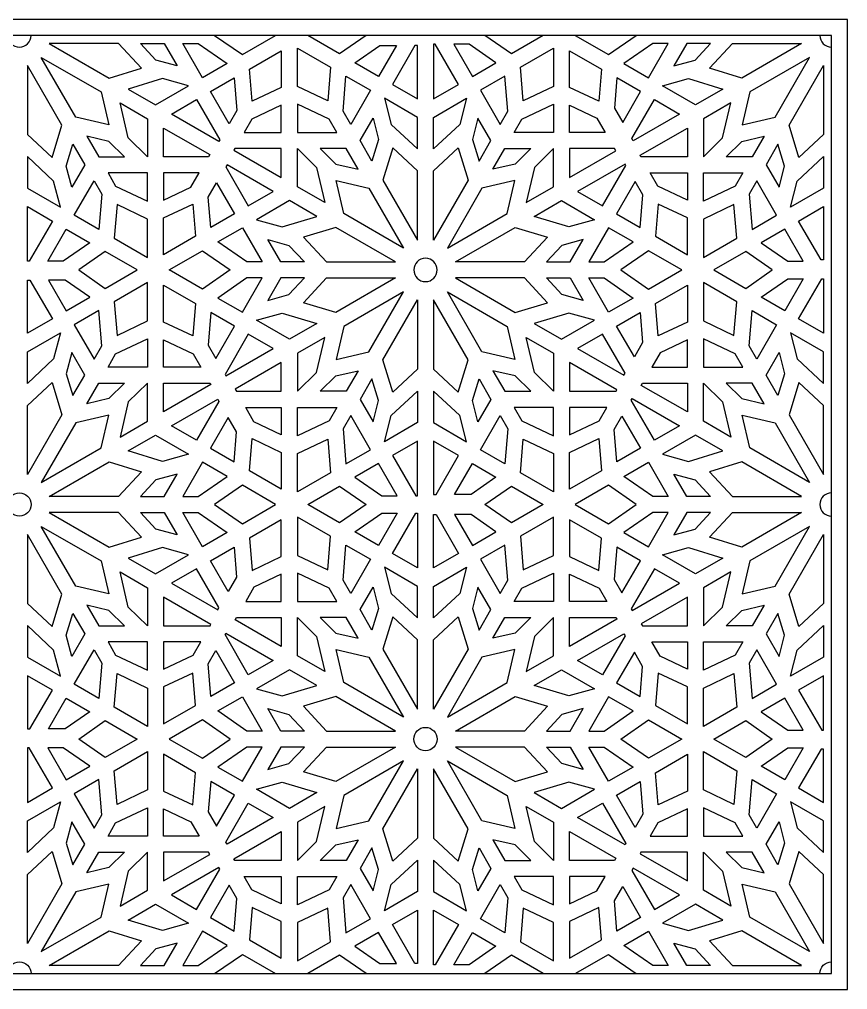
# Model space of a CAD drawing. Extents: x 862 to 3959, y 2083 to 3897.
# Drawn here: x 2410 to 3959, y 2083 to 3897 of the extents above; entities that cross this region are included whole.
import ezdxf

# ---------------------------------------------------------------- set-up
doc = ezdxf.new("R2010")
doc.units = 0
doc.layers.add('LAYER_01', color=7, linetype='CONTINUOUS')

msp = doc.modelspace()

# ---------------------------------------------------------------- linework, layer by layer
at = {"layer": 'LAYER_01'}
for points in [[(862, 2083.4), (3958.5, 2083.4), (3958.5, 3896.6), (862, 3896.6)], [(892, 2113.4), (3928.5, 2113.4), (3928.5, 3866.6), (892, 3866.6)], [(2638.6, 3805.4), (2595.4, 3851.6), (2466.2, 3851.6), (2578.1, 3787)], [(2636.5, 3851.6), (2680.9, 3851.6), (2705.1, 3809.6), (2665.5, 3820.6)], [(2715.5, 3851.6), (2744.3, 3851.6), (2798.4, 3814.1), (2752.4, 3787.6)], [(3084, 3847.7), (3115, 3847.7), (3081.7, 3790.1), (3037.6, 3815.6)], [(3154.4, 3847.7), (3149.6, 3847.7), (3107.7, 3775.1), (3154.4, 3748.2)], [(3187.7, 3850.3), (3184.4, 3850.3), (3184.4, 3748.2), (3231.1, 3775.1)], [(3257.1, 3790.1), (3301.2, 3815.6), (3251.1, 3850.3), (3222.3, 3850.3)], [(3594.5, 3851.6), (3540.4, 3814.1), (3586.3, 3787.6), (3623.3, 3851.6)], [(3702.3, 3851.6), (3657.9, 3851.6), (3633.7, 3809.6), (3673.3, 3820.6)], [(3700.2, 3805.4), (3743.4, 3851.6), (3872.5, 3851.6), (3760.7, 3787)], [(2899.9, 3838), (2899.9, 3769.3), (2845.3, 3743.5), (2840.3, 3803.7)], [(2986.9, 3744.4), (2929.9, 3771.4), (2929.9, 3843.1), (2992, 3807.3)], [(3408.9, 3843.1), (3408.9, 3771.4), (3351.9, 3744.4), (3346.8, 3807.3)], [(3493.5, 3743.5), (3438.9, 3769.3), (3438.9, 3838), (3498.5, 3803.7)], [(2471.4, 3638.2), (2489.8, 3698.8), (2425.3, 3810.6), (2425.3, 3681.5)], [(2577.4, 3699.4), (2515.8, 3713.8), (2451.2, 3825.6), (2563.1, 3761)], [(3761.4, 3699.4), (3823, 3713.8), (3887.5, 3825.6), (3775.7, 3761)], [(3867.3, 3638.2), (3849, 3698.8), (3913.5, 3810.6), (3913.5, 3681.5)], [(3015.4, 3725), (3020.8, 3790.7), (3066.7, 3764.1), (3029.8, 3700.1)], [(3309, 3700.1), (3323.4, 3725), (3318, 3790.7), (3272.1, 3764.1)], [(2726.5, 3772.6), (2678, 3786), (2613.7, 3766.5), (2664.8, 3736.9)], [(2767.4, 3761.6), (2811.6, 3787.1), (2816.6, 3726.3), (2802.2, 3701.4)], [(3522.6, 3730.8), (3538.1, 3704), (3571.3, 3761.6), (3527.2, 3787.1)], [(3612.3, 3772.6), (3660.8, 3786), (3725.1, 3766.5), (3674, 3736.9)], [(2649.8, 3639.7), (2613.9, 3675), (2598.7, 3740.5), (2649.8, 3711)], [(2784.9, 3671.4), (2783.2, 3668.6), (2694.8, 3719.6), (2741.5, 3746.6)], [(2899.9, 3685.1), (2899.9, 3736.1), (2844.8, 3710), (2830.4, 3685.1)], [(3003.8, 3685.1), (2989.4, 3710), (2929.9, 3738.2), (2929.9, 3685.1)], [(3092.7, 3749.1), (3105.3, 3700.4), (3154.4, 3654.5), (3154.4, 3713.5)], [(3246.1, 3749.1), (3233.5, 3700.4), (3184.4, 3654.5), (3184.4, 3713.5)], [(3349.4, 3710), (3408.9, 3738.2), (3408.9, 3685.1), (3335, 3685.1)], [(3490, 3711.9), (3505.5, 3685.1), (3438.9, 3685.1), (3438.9, 3736.1)], [(3557.8, 3669.8), (3555.4, 3674), (3597.3, 3746.6), (3644, 3719.6)], [(3689, 3639.7), (3724.9, 3675), (3740.1, 3740.5), (3689, 3711)], [(3069.3, 3631.7), (3047.1, 3670.1), (3071.3, 3712.1), (3081.6, 3672.3)], [(3269.5, 3631.7), (3291.7, 3670.1), (3267.5, 3712.1), (3257.2, 3672.3)], [(2766, 3643.9), (2763.6, 3639.7), (2679.8, 3639.7), (2679.8, 3693.6)], [(3572.2, 3639.7), (3570.6, 3642.6), (3659, 3693.6), (3659, 3639.7)], [(2510.4, 3663.2), (2532.6, 3624.7), (2508.3, 3582.8), (2498, 3622.6)], [(2536.4, 3678.2), (2558.5, 3639.7), (2607, 3639.7), (2577.7, 3668.6)], [(3802.4, 3678.2), (3780.2, 3639.7), (3731.8, 3639.7), (3761.1, 3668.6)], [(3828.4, 3663.2), (3806.2, 3624.7), (3830.4, 3582.8), (3840.7, 3622.6)], [(2813.1, 3655.1), (2811.4, 3652.3), (2899.9, 3601.2), (2899.9, 3655.1)], [(2929.9, 3655.1), (2965.8, 3619.9), (2981, 3554.4), (2929.9, 3583.9)], [(3043.3, 3616.7), (3021.1, 3655.1), (2972.7, 3655.1), (3002, 3626.3)], [(3108.2, 3656.6), (3089.8, 3596.1), (3154.4, 3484.3), (3154.4, 3613.4)], [(3230.6, 3656.6), (3249, 3596.1), (3184.4, 3484.3), (3184.4, 3613.4)], [(3295.5, 3616.7), (3317.7, 3655.1), (3366.1, 3655.1), (3336.8, 3626.3)], [(3408.9, 3655.1), (3373, 3619.9), (3357.8, 3554.4), (3408.9, 3583.9)], [(3525.2, 3651), (3522.8, 3655.1), (3438.9, 3655.1), (3438.9, 3601.2)], [(2487, 3545.7), (2474.3, 3594.4), (2425.3, 3640.4), (2425.3, 3581.3)], [(3544, 3623.5), (3542.4, 3626.3), (3453.9, 3575.2), (3500.6, 3548.3)], [(3851.8, 3545.7), (3864.4, 3594.4), (3913.5, 3640.4), (3913.5, 3581.3)], [(2590.2, 3584.8), (2649.8, 3556.7), (2649.8, 3609.7), (2575.9, 3609.7)], [(2730.8, 3582.9), (2746.3, 3609.7), (2679.8, 3609.7), (2679.8, 3558.8)], [(2798.6, 3625), (2796.3, 3620.9), (2838.2, 3548.3), (2884.9, 3575.2)], [(3659, 3609.7), (3659, 3558.8), (3603.9, 3584.8), (3589.5, 3609.7)], [(3762.9, 3609.7), (3748.5, 3584.8), (3689, 3556.7), (3689, 3609.7)], [(2549.9, 3594.7), (2564.3, 3569.8), (2558.9, 3504.2), (2512.9, 3530.7)], [(2763.4, 3564.1), (2778.9, 3590.9), (2812.2, 3533.3), (2768.1, 3507.8)], [(3002.2, 3595.4), (3063.8, 3581.1), (3128.4, 3469.3), (3016.6, 3533.8)], [(3336.6, 3595.4), (3274.9, 3581.1), (3210.4, 3469.3), (3322.2, 3533.8)], [(3526.6, 3533.3), (3570.7, 3507.8), (3575.7, 3568.6), (3561.3, 3593.5)], [(3774.5, 3569.8), (3779.9, 3504.2), (3825.9, 3530.7), (3788.9, 3594.7)], [(2853.2, 3522.3), (2901.7, 3508.9), (2966, 3528.4), (2914.9, 3557.9)], [(3485.6, 3522.3), (3437.1, 3508.9), (3372.8, 3528.4), (3423.9, 3557.9)], [(2428.5, 3444.6), (2425.3, 3444.6), (2425.3, 3546.7), (2472, 3519.7)], [(2649.8, 3451.7), (2649.8, 3523.5), (2592.8, 3550.4), (2587.6, 3487.6)], [(2734.4, 3551.4), (2739.3, 3491.2), (2679.8, 3456.8), (2679.8, 3525.6)], [(3604.4, 3551.4), (3599.5, 3491.2), (3659, 3456.8), (3659, 3525.6)], [(3746, 3550.4), (3689, 3523.5), (3689, 3451.7), (3751.2, 3487.6)], [(3913.5, 3447.1), (3908.8, 3447.1), (3866.8, 3519.7), (3913.5, 3546.7)], [(2497.9, 3504.7), (2542.1, 3479.3), (2491.9, 3444.6), (2463.2, 3444.6)], [(2835.4, 3443.3), (2781.3, 3480.8), (2827.2, 3507.3), (2864.2, 3443.3)], [(2941.1, 3489.5), (2984.3, 3443.3), (3113.4, 3443.3), (3001.6, 3507.9)], [(3397.7, 3489.5), (3354.5, 3443.3), (3225.4, 3443.3), (3337.2, 3507.9)], [(3474.6, 3443.3), (3503.4, 3443.3), (3557.5, 3480.8), (3511.6, 3507.3)], [(3840.9, 3504.7), (3796.7, 3479.3), (3846.8, 3444.6), (3875.6, 3444.6)], [(2943.2, 3443.3), (2898.8, 3443.3), (2874.6, 3485.2), (2914.2, 3474.3)], [(3395.6, 3443.3), (3440, 3443.3), (3464.2, 3485.2), (3424.6, 3474.3)], [(2804.4, 3428.3), (2752.5, 3392.4), (2690.4, 3428.3), (2752.5, 3464.2)], [(3534.4, 3428.3), (3586.3, 3392.4), (3648.4, 3428.3), (3586.3, 3464.2)], [(2630.4, 3428.3), (2570.8, 3462.7), (2521.1, 3428.3), (2570.8, 3393.9)], [(3708.4, 3428.3), (3768, 3393.9), (3817.6, 3428.3), (3768, 3462.7)], [(2425.3, 3409.5), (2430, 3409.5), (2472, 3336.8), (2425.3, 3309.9)], [(2495.6, 3409.5), (2464.7, 3409.5), (2497.9, 3351.8), (2542.1, 3377.3)], [(2864.2, 3413.3), (2835.4, 3413.3), (2781.3, 3375.8), (2827.2, 3349.3)], [(2943.2, 3413.3), (2898.8, 3413.3), (2874.6, 3371.3), (2914.2, 3382.3)], [(2941.1, 3367.1), (2984.3, 3413.3), (3113.4, 3413.3), (3001.6, 3348.7)], [(3397.7, 3367.1), (3354.5, 3413.3), (3225.4, 3413.3), (3337.2, 3348.7)], [(3395.6, 3413.3), (3440, 3413.3), (3464.2, 3371.3), (3424.6, 3382.3)], [(3503.4, 3413.3), (3557.5, 3375.8), (3511.6, 3349.3), (3474.6, 3413.3)], [(3840.9, 3351.8), (3796.7, 3377.3), (3846.8, 3412), (3875.6, 3412)], [(3910.2, 3412), (3913.5, 3412), (3913.5, 3309.9), (3866.8, 3336.8)], [(2592.8, 3306.1), (2649.8, 3333.1), (2649.8, 3404.9), (2587.6, 3369)], [(2679.8, 3399.8), (2739.3, 3365.4), (2734.4, 3305.2), (2679.8, 3331)], [(3604.4, 3305.2), (3599.5, 3365.4), (3659, 3399.8), (3659, 3331)], [(3689, 3404.9), (3689, 3333.1), (3746, 3306.1), (3751.2, 3369)], [(3002.2, 3261.1), (3063.8, 3275.5), (3128.4, 3387.3), (3016.6, 3322.7)], [(3336.6, 3261.1), (3274.9, 3275.5), (3210.4, 3387.3), (3322.2, 3322.7)], [(3108.2, 3199.9), (3089.8, 3260.5), (3154.4, 3372.3), (3154.4, 3243.2)], [(3230.6, 3199.9), (3249, 3260.5), (3184.4, 3372.3), (3184.4, 3243.2)], [(2564.3, 3286.7), (2558.9, 3352.4), (2512.9, 3325.8), (2549.9, 3261.8)], [(2812.2, 3323.3), (2768.1, 3348.8), (2763.1, 3288), (2777.5, 3263.1)], [(2853.2, 3334.3), (2901.7, 3347.7), (2966, 3328.2), (2914.9, 3298.7)], [(3485.6, 3334.3), (3437.1, 3347.7), (3372.8, 3328.2), (3423.9, 3298.7)], [(3575.3, 3292.5), (3559.9, 3265.7), (3526.6, 3323.3), (3570.7, 3348.8)], [(3788.9, 3261.8), (3774.5, 3286.7), (3779.9, 3352.4), (3825.9, 3325.8)], [(2487, 3310.8), (2474.3, 3262.1), (2425.3, 3216.2), (2425.3, 3275.2)], [(2794.8, 3233.1), (2796.4, 3230.3), (2884.9, 3281.3), (2838.2, 3308.3)], [(2929.9, 3201.5), (2965.8, 3236.7), (2981, 3302.2), (2929.9, 3272.7)], [(3408.9, 3201.5), (3373, 3236.7), (3357.8, 3302.2), (3408.9, 3272.7)], [(3540.2, 3231.5), (3542.5, 3235.7), (3500.6, 3308.3), (3453.9, 3281.3)], [(3851.8, 3310.8), (3864.4, 3262.1), (3913.5, 3216.2), (3913.5, 3275.2)], [(2575.9, 3246.8), (2590.2, 3271.7), (2649.8, 3299.9), (2649.8, 3246.8)], [(2679.8, 3246.8), (2679.8, 3297.8), (2734.9, 3271.7), (2749.3, 3246.8)], [(3607.9, 3273.7), (3592.5, 3246.8), (3659, 3246.8), (3659, 3297.8)], [(3748.5, 3271.7), (3689, 3299.9), (3689, 3246.8), (3762.9, 3246.8)], [(2510.4, 3193.4), (2532.6, 3231.8), (2508.3, 3273.8), (2498, 3234)], [(3828.4, 3193.4), (3806.2, 3231.8), (3830.4, 3273.8), (3840.7, 3234)], [(2813.6, 3205.6), (2816, 3201.5), (2899.9, 3201.5), (2899.9, 3255.4)], [(3525.7, 3201.5), (3527.4, 3204.3), (3438.9, 3255.4), (3438.9, 3201.5)], [(3043.3, 3239.9), (3021.1, 3201.5), (2972.7, 3201.5), (3002, 3230.3)], [(3295.5, 3239.9), (3317.7, 3201.5), (3366.1, 3201.5), (3336.8, 3230.3)], [(2471.4, 3218.3), (2489.8, 3157.8), (2425.3, 3046), (2425.3, 3175.1)], [(2536.4, 3178.4), (2558.5, 3216.8), (2607, 3216.8), (2577.7, 3188)], [(2649.8, 3216.8), (2613.9, 3181.6), (2598.7, 3116.1), (2649.8, 3145.6)], [(2766.6, 3216.8), (2768.2, 3214), (2679.8, 3162.9), (2679.8, 3216.8)], [(3069.3, 3224.9), (3047.1, 3186.5), (3071.3, 3144.5), (3081.6, 3184.3)], [(3269.5, 3224.9), (3291.7, 3186.5), (3267.5, 3144.5), (3257.2, 3184.3)], [(3572.8, 3212.7), (3575.1, 3216.8), (3659, 3216.8), (3659, 3162.9)], [(3689, 3216.8), (3724.9, 3181.6), (3740.1, 3116.1), (3689, 3145.6)], [(3802.4, 3178.4), (3780.2, 3216.8), (3731.8, 3216.8), (3761.1, 3188)], [(3867.3, 3218.3), (3849, 3157.8), (3913.5, 3046), (3913.5, 3175.1)], [(3092.7, 3107.4), (3105.3, 3156.1), (3154.4, 3202.1), (3154.4, 3143.1)], [(3246.1, 3107.4), (3233.5, 3156.1), (3184.4, 3202.1), (3184.4, 3143.1)], [(2781, 3186.7), (2783.4, 3182.6), (2741.5, 3110), (2694.8, 3136.9)], [(3553.9, 3185.2), (3555.6, 3188), (3644, 3136.9), (3597.3, 3110)], [(2577.4, 3157.2), (2515.8, 3142.8), (2451.2, 3031), (2563.1, 3095.6)], [(2848.8, 3144.6), (2833.3, 3171.5), (2899.9, 3171.5), (2899.9, 3120.5)], [(2989.4, 3146.5), (2929.9, 3118.4), (2929.9, 3171.5), (3003.8, 3171.5)], [(3029.8, 3156.5), (3015.4, 3131.5), (3020.8, 3065.9), (3066.7, 3092.4)], [(3323.4, 3131.5), (3318, 3065.9), (3272.1, 3092.4), (3309, 3156.5)], [(3335, 3171.5), (3349.4, 3146.5), (3408.9, 3118.4), (3408.9, 3171.5)], [(3438.9, 3171.5), (3438.9, 3120.5), (3494, 3146.5), (3508.4, 3171.5)], [(3571.3, 3095), (3527.2, 3069.5), (3522.2, 3130.3), (3536.6, 3155.2)], [(3761.4, 3157.2), (3823, 3142.8), (3887.5, 3031), (3775.7, 3095.6)], [(2816.2, 3125.8), (2800.7, 3152.6), (2767.4, 3095), (2811.6, 3069.5)], [(2726.5, 3084), (2678, 3070.6), (2613.7, 3090.1), (2664.8, 3119.6)], [(3612.3, 3084), (3660.8, 3070.6), (3725.1, 3090.1), (3674, 3119.6)], [(2845.3, 3113.1), (2899.9, 3087.3), (2899.9, 3018.5), (2840.3, 3052.9)], [(2986.9, 3112.2), (2992, 3049.3), (2929.9, 3013.4), (2929.9, 3085.2)], [(3151.1, 3006.3), (3154.4, 3006.3), (3154.4, 3108.4), (3107.7, 3081.5)], [(3184.4, 3008.8), (3189.1, 3008.8), (3231.1, 3081.5), (3184.4, 3108.4)], [(3408.9, 3013.4), (3346.8, 3049.3), (3351.9, 3112.2), (3408.9, 3085.2)], [(3438.9, 3018.5), (3438.9, 3087.3), (3493.5, 3113.1), (3498.5, 3052.9)], [(2638.6, 3051.2), (2595.4, 3005), (2466.2, 3005), (2578.1, 3069.6)], [(2744.3, 3005), (2798.4, 3042.5), (2752.4, 3069), (2715.5, 3005)], [(3081.7, 3066.5), (3037.6, 3041), (3087.7, 3006.3), (3116.5, 3006.3)], [(3254.8, 3008.8), (3223.8, 3008.8), (3257.1, 3066.5), (3301.2, 3041)], [(3623.3, 3005), (3594.5, 3005), (3540.4, 3042.5), (3586.3, 3069)], [(3700.2, 3051.2), (3743.4, 3005), (3872.5, 3005), (3760.7, 3069.6)], [(2636.5, 3005), (2680.9, 3005), (2705.1, 3047), (2665.5, 3036)], [(3702.3, 3005), (3657.9, 3005), (3633.7, 3047), (3673.3, 3036)], [(2889.3, 2990), (2827.1, 3025.9), (2775.3, 2990), (2827.1, 2954.1)], [(2949.3, 2990), (3008.8, 3024.4), (3058.5, 2990), (3008.8, 2955.6)], [(3280.3, 2990), (3329.9, 3024.4), (3389.5, 2990), (3329.9, 2955.6)], [(3563.5, 2990), (3511.6, 3025.9), (3449.5, 2990), (3511.6, 2954.1)], [(2638.6, 2928.8), (2595.4, 2975), (2466.2, 2975), (2578.1, 2910.4)], [(2636.5, 2975), (2680.9, 2975), (2705.1, 2933.1), (2665.5, 2944)], [(2744.3, 2975), (2798.4, 2937.5), (2752.4, 2911), (2715.5, 2975)], [(3081.7, 2913.5), (3037.6, 2939), (3087.7, 2973.7), (3116.5, 2973.7)], [(3151.1, 2973.7), (3154.4, 2973.7), (3154.4, 2871.6), (3107.7, 2898.5)], [(3623.3, 2975), (3594.5, 2975), (3540.4, 2937.5), (3586.3, 2911)], [(3702.3, 2975), (3657.9, 2975), (3633.7, 2933.1), (3673.3, 2944)], [(3700.2, 2928.8), (3743.4, 2975), (3872.5, 2975), (3760.7, 2910.4)], [(2845.3, 2866.9), (2899.9, 2892.7), (2899.9, 2961.5), (2840.3, 2927.1)], [(2986.9, 2867.8), (2992, 2930.7), (2929.9, 2966.6), (2929.9, 2894.8)], [(3184.4, 2971.2), (3189.1, 2971.2), (3231.1, 2898.5), (3184.4, 2871.6)], [(3254.8, 2971.2), (3223.8, 2971.2), (3257.1, 2913.5), (3301.2, 2939)], [(3408.9, 2966.6), (3346.8, 2930.7), (3351.9, 2867.8), (3408.9, 2894.8)], [(3438.9, 2961.5), (3438.9, 2892.7), (3493.5, 2866.9), (3498.5, 2927.1)], [(2577.4, 2822.8), (2515.8, 2837.2), (2451.2, 2949), (2563.1, 2884.5)], [(3761.4, 2822.8), (3823, 2837.2), (3887.5, 2949), (3775.7, 2884.5)], [(2471.4, 2761.7), (2489.8, 2822.2), (2425.3, 2934), (2425.3, 2804.9)], [(3867.3, 2761.7), (3849, 2822.2), (3913.5, 2934), (3913.5, 2804.9)], [(2726.5, 2896), (2678, 2909.4), (2613.7, 2889.9), (2664.8, 2860.4)], [(2816.2, 2854.2), (2800.7, 2827.4), (2767.4, 2885), (2811.6, 2910.5)], [(3029.8, 2823.6), (3015.4, 2848.5), (3020.8, 2914.1), (3066.7, 2887.6)], [(3323.4, 2848.5), (3318, 2914.1), (3272.1, 2887.6), (3309, 2823.6)], [(3571.3, 2885), (3527.2, 2910.5), (3522.2, 2849.7), (3536.6, 2824.8)], [(3612.3, 2896), (3660.8, 2909.4), (3725.1, 2889.9), (3674, 2860.4)], [(2781, 2793.3), (2783.4, 2797.4), (2741.5, 2870), (2694.8, 2843.1)], [(3092.7, 2872.6), (3105.3, 2823.9), (3154.4, 2777.9), (3154.4, 2836.9)], [(3246.1, 2872.6), (3233.5, 2823.9), (3184.4, 2777.9), (3184.4, 2836.9)], [(3553.9, 2794.8), (3555.6, 2792), (3644, 2843.1), (3597.3, 2870)], [(2649.8, 2763.2), (2613.9, 2798.4), (2598.7, 2863.9), (2649.8, 2834.4)], [(2848.8, 2835.4), (2833.3, 2808.6), (2899.9, 2808.6), (2899.9, 2859.5)], [(2989.4, 2833.5), (2929.9, 2861.6), (2929.9, 2808.6), (3003.8, 2808.6)], [(3335, 2808.6), (3349.4, 2833.5), (3408.9, 2861.6), (3408.9, 2808.6)], [(3438.9, 2808.6), (3438.9, 2859.5), (3494, 2833.5), (3508.4, 2808.6)], [(3689, 2763.2), (3724.9, 2798.4), (3740.1, 2863.9), (3689, 2834.4)], [(3069.3, 2755.1), (3047.1, 2793.6), (3071.3, 2835.5), (3081.6, 2795.7)], [(3269.5, 2755.1), (3291.7, 2793.6), (3267.5, 2835.5), (3257.2, 2795.7)], [(2766.6, 2763.2), (2768.2, 2766), (2679.8, 2817.1), (2679.8, 2763.2)], [(3572.8, 2767.3), (3575.1, 2763.2), (3659, 2763.2), (3659, 2817.1)], [(2536.4, 2801.6), (2558.5, 2763.2), (2607, 2763.2), (2577.7, 2792)], [(3802.4, 2801.6), (3780.2, 2763.2), (3731.8, 2763.2), (3761.1, 2792)], [(2510.4, 2786.6), (2532.6, 2748.2), (2508.3, 2706.2), (2498, 2746)], [(2813.6, 2774.4), (2816, 2778.6), (2899.9, 2778.6), (2899.9, 2724.6)], [(2929.9, 2778.6), (2965.8, 2743.3), (2981, 2677.8), (2929.9, 2707.3)], [(3043.3, 2740.1), (3021.1, 2778.6), (2972.7, 2778.6), (3002, 2749.7)], [(3108.2, 2780.1), (3089.8, 2719.5), (3154.4, 2607.7), (3154.4, 2736.8)], [(3230.6, 2780.1), (3249, 2719.5), (3184.4, 2607.7), (3184.4, 2736.8)], [(3295.5, 2740.1), (3317.7, 2778.6), (3366.1, 2778.6), (3336.8, 2749.7)], [(3408.9, 2778.6), (3373, 2743.3), (3357.8, 2677.8), (3408.9, 2707.3)], [(3525.7, 2778.6), (3527.4, 2775.7), (3438.9, 2724.6), (3438.9, 2778.6)], [(3828.4, 2786.6), (3806.2, 2748.2), (3830.4, 2706.2), (3840.7, 2746)], [(2487, 2669.2), (2474.3, 2717.9), (2425.3, 2763.8), (2425.3, 2704.8)], [(3851.8, 2669.2), (3864.4, 2717.9), (3913.5, 2763.8), (3913.5, 2704.8)], [(2794.8, 2746.9), (2796.4, 2749.7), (2884.9, 2698.7), (2838.2, 2671.7)], [(3540.2, 2748.5), (3542.5, 2744.3), (3500.6, 2671.7), (3453.9, 2698.7)], [(2575.9, 2733.2), (2590.2, 2708.3), (2649.8, 2680.1), (2649.8, 2733.2)], [(2679.8, 2733.2), (2679.8, 2682.2), (2734.9, 2708.3), (2749.3, 2733.2)], [(3607.9, 2706.3), (3592.5, 2733.2), (3659, 2733.2), (3659, 2682.2)], [(3748.5, 2708.3), (3689, 2680.1), (3689, 2733.2), (3762.9, 2733.2)], [(2564.3, 2693.3), (2558.9, 2627.6), (2512.9, 2654.2), (2549.9, 2718.2)], [(2812.2, 2656.7), (2768.1, 2631.2), (2763.1, 2692), (2777.5, 2716.9)], [(3002.2, 2718.9), (3063.8, 2704.5), (3128.4, 2592.7), (3016.6, 2657.3)], [(3336.6, 2718.9), (3274.9, 2704.5), (3210.4, 2592.7), (3322.2, 2657.3)], [(3575.3, 2687.5), (3559.9, 2714.3), (3526.6, 2656.7), (3570.7, 2631.2)], [(3788.9, 2718.2), (3774.5, 2693.3), (3779.9, 2627.6), (3825.9, 2654.2)], [(2425.3, 2570.5), (2430, 2570.5), (2472, 2643.2), (2425.3, 2670.1)], [(2592.8, 2673.9), (2649.8, 2646.9), (2649.8, 2575.2), (2587.6, 2611)], [(2679.8, 2580.3), (2739.3, 2614.6), (2734.4, 2674.8), (2679.8, 2649)], [(2853.2, 2645.7), (2901.7, 2632.3), (2966, 2651.8), (2914.9, 2681.3)], [(3485.6, 2645.7), (3437.1, 2632.3), (3372.8, 2651.8), (3423.9, 2681.3)], [(3604.4, 2674.8), (3599.5, 2614.6), (3659, 2580.3), (3659, 2649)], [(3689, 2575.2), (3689, 2646.9), (3746, 2673.9), (3751.2, 2611)], [(3910.2, 2568), (3913.5, 2568), (3913.5, 2670.1), (3866.8, 2643.2)], [(2864.2, 2566.7), (2835.4, 2566.7), (2781.3, 2604.2), (2827.2, 2630.7)], [(2941.1, 2612.9), (2984.3, 2566.7), (3113.4, 2566.7), (3001.6, 2631.3)], [(3397.7, 2612.9), (3354.5, 2566.7), (3225.4, 2566.7), (3337.2, 2631.3)], [(3503.4, 2566.7), (3557.5, 2604.2), (3511.6, 2630.7), (3474.6, 2566.7)], [(2495.6, 2570.5), (2464.7, 2570.5), (2497.9, 2628.2), (2542.1, 2602.7)], [(3840.9, 2628.2), (3796.7, 2602.7), (3846.8, 2568), (3875.6, 2568)], [(2943.2, 2566.7), (2898.8, 2566.7), (2874.6, 2608.7), (2914.2, 2597.7)], [(3395.6, 2566.7), (3440, 2566.7), (3464.2, 2608.7), (3424.6, 2597.7)], [(2630.4, 2551.7), (2570.8, 2517.3), (2521.1, 2551.7), (2570.8, 2586.1)], [(2804.4, 2551.7), (2752.5, 2587.6), (2690.4, 2551.7), (2752.5, 2515.8)], [(3534.4, 2551.7), (3586.3, 2587.6), (3648.4, 2551.7), (3586.3, 2515.8)], [(3708.4, 2551.7), (3768, 2586.1), (3817.6, 2551.7), (3768, 2517.3)], [(2428.5, 2535.4), (2425.3, 2535.4), (2425.3, 2433.3), (2472, 2460.3)], [(2497.9, 2475.3), (2542.1, 2500.7), (2491.9, 2535.4), (2463.2, 2535.4)], [(2649.8, 2528.3), (2649.8, 2456.5), (2592.8, 2429.6), (2587.6, 2492.4)], [(2734.4, 2428.6), (2739.3, 2488.8), (2679.8, 2523.2), (2679.8, 2454.4)], [(2835.4, 2536.7), (2781.3, 2499.2), (2827.2, 2472.7), (2864.2, 2536.7)], [(2943.2, 2536.7), (2898.8, 2536.7), (2874.6, 2494.8), (2914.2, 2505.7)], [(2941.1, 2490.5), (2984.3, 2536.7), (3113.4, 2536.7), (3001.6, 2472.2)], [(3397.7, 2490.5), (3354.5, 2536.7), (3225.4, 2536.7), (3337.2, 2472.2)], [(3395.6, 2536.7), (3440, 2536.7), (3464.2, 2494.8), (3424.6, 2505.7)], [(3474.6, 2536.7), (3503.4, 2536.7), (3557.5, 2499.2), (3511.6, 2472.7)], [(3604.4, 2428.6), (3599.5, 2488.8), (3659, 2523.2), (3659, 2454.4)], [(3746, 2429.6), (3689, 2456.5), (3689, 2528.3), (3751.2, 2492.4)], [(3840.9, 2475.3), (3796.7, 2500.7), (3846.8, 2535.4), (3875.6, 2535.4)], [(3913.5, 2532.9), (3908.8, 2532.9), (3866.8, 2460.3), (3913.5, 2433.3)], [(3002.2, 2384.6), (3063.8, 2398.9), (3128.4, 2510.7), (3016.6, 2446.2)], [(3336.6, 2384.6), (3274.9, 2398.9), (3210.4, 2510.7), (3322.2, 2446.2)], [(3108.2, 2323.4), (3089.8, 2383.9), (3154.4, 2495.7), (3154.4, 2366.6)], [(3230.6, 2323.4), (3249, 2383.9), (3184.4, 2495.7), (3184.4, 2366.6)], [(2549.9, 2385.3), (2564.3, 2410.2), (2558.9, 2475.8), (2512.9, 2449.3)], [(2763.4, 2415.9), (2778.9, 2389.1), (2812.2, 2446.7), (2768.1, 2472.2)], [(2853.2, 2457.7), (2901.7, 2471.1), (2966, 2451.6), (2914.9, 2422.1)], [(3485.6, 2457.7), (3437.1, 2471.1), (3372.8, 2451.6), (3423.9, 2422.1)], [(3526.6, 2446.7), (3570.7, 2472.2), (3575.7, 2411.5), (3561.3, 2386.5)], [(3774.5, 2410.2), (3779.9, 2475.8), (3825.9, 2449.3), (3788.9, 2385.3)], [(2487, 2434.3), (2474.3, 2385.6), (2425.3, 2339.6), (2425.3, 2398.7)], [(2798.6, 2355), (2796.3, 2359.1), (2838.2, 2431.7), (2884.9, 2404.8)], [(3544, 2356.5), (3542.4, 2353.7), (3453.9, 2404.8), (3500.6, 2431.7)], [(3851.8, 2434.3), (3864.4, 2385.6), (3913.5, 2339.6), (3913.5, 2398.7)], [(2590.2, 2395.2), (2649.8, 2423.3), (2649.8, 2370.3), (2575.9, 2370.3)], [(2730.8, 2397.1), (2746.3, 2370.3), (2679.8, 2370.3), (2679.8, 2421.2)], [(2929.9, 2324.9), (2965.8, 2360.2), (2981, 2425.6), (2929.9, 2396.1)], [(3408.9, 2324.9), (3373, 2360.2), (3357.8, 2425.6), (3408.9, 2396.1)], [(3659, 2370.3), (3659, 2421.2), (3603.9, 2395.2), (3589.5, 2370.3)], [(3762.9, 2370.3), (3748.5, 2395.2), (3689, 2423.3), (3689, 2370.3)], [(2510.4, 2316.8), (2532.6, 2355.3), (2508.3, 2397.2), (2498, 2357.4)], [(3828.4, 2316.8), (3806.2, 2355.3), (3830.4, 2397.2), (3840.7, 2357.4)], [(2813.1, 2324.9), (2811.4, 2327.7), (2899.9, 2378.8), (2899.9, 2324.9)], [(3525.2, 2329), (3522.8, 2324.9), (3438.9, 2324.9), (3438.9, 2378.8)], [(3043.3, 2363.3), (3021.1, 2324.9), (2972.7, 2324.9), (3002, 2353.7)], [(3295.5, 2363.3), (3317.7, 2324.9), (3366.1, 2324.9), (3336.8, 2353.7)], [(2471.4, 2341.8), (2489.8, 2281.3), (2425.3, 2169.4), (2425.3, 2298.6)], [(2536.4, 2301.8), (2558.5, 2340.3), (2607, 2340.3), (2577.7, 2311.5)], [(2649.8, 2340.3), (2613.9, 2305), (2598.7, 2239.5), (2649.8, 2269)], [(2766, 2336.2), (2763.6, 2340.3), (2679.8, 2340.3), (2679.8, 2286.4)], [(3069.3, 2348.3), (3047.1, 2309.9), (3071.3, 2267.9), (3081.6, 2307.7)], [(3269.5, 2348.3), (3291.7, 2309.9), (3267.5, 2267.9), (3257.2, 2307.7)], [(3572.2, 2340.3), (3570.6, 2337.4), (3659, 2286.4), (3659, 2340.3)], [(3689, 2340.3), (3724.9, 2305), (3740.1, 2239.5), (3689, 2269)], [(3802.4, 2301.8), (3780.2, 2340.3), (3731.8, 2340.3), (3761.1, 2311.5)], [(3867.3, 2341.8), (3849, 2281.3), (3913.5, 2169.4), (3913.5, 2298.6)], [(3092.7, 2230.9), (3105.3, 2279.6), (3154.4, 2325.5), (3154.4, 2266.5)], [(3246.1, 2230.9), (3233.5, 2279.6), (3184.4, 2325.5), (3184.4, 2266.5)], [(2784.9, 2308.6), (2783.2, 2311.5), (2694.8, 2260.4), (2741.5, 2233.4)], [(3557.8, 2310.2), (3555.4, 2306.1), (3597.3, 2233.4), (3644, 2260.4)], [(2899.9, 2294.9), (2899.9, 2243.9), (2844.8, 2270), (2830.4, 2294.9)], [(3003.8, 2294.9), (2989.4, 2270), (2929.9, 2241.8), (2929.9, 2294.9)], [(3349.4, 2270), (3408.9, 2241.8), (3408.9, 2294.9), (3335, 2294.9)], [(3490, 2268.1), (3505.5, 2294.9), (3438.9, 2294.9), (3438.9, 2243.9)], [(2577.4, 2280.6), (2515.8, 2266.3), (2451.2, 2154.4), (2563.1, 2219)], [(2767.4, 2218.4), (2811.6, 2192.9), (2816.6, 2253.7), (2802.2, 2278.6)], [(3015.4, 2255), (3020.8, 2189.3), (3066.7, 2215.9), (3029.8, 2279.9)], [(3309, 2279.9), (3323.4, 2255), (3318, 2189.3), (3272.1, 2215.9)], [(3522.6, 2249.2), (3538.1, 2276.1), (3571.3, 2218.4), (3527.2, 2192.9)], [(3761.4, 2280.6), (3823, 2266.3), (3887.5, 2154.4), (3775.7, 2219)], [(2726.5, 2207.4), (2678, 2194), (2613.7, 2213.5), (2664.8, 2243.1)], [(2899.9, 2142), (2899.9, 2210.7), (2845.3, 2236.6), (2840.3, 2176.3)], [(2986.9, 2235.6), (2929.9, 2208.6), (2929.9, 2136.9), (2992, 2172.8)], [(3154.4, 2132.3), (3149.6, 2132.3), (3107.7, 2204.9), (3154.4, 2231.9)], [(3187.7, 2129.7), (3184.4, 2129.7), (3184.4, 2231.9), (3231.1, 2204.9)], [(3408.9, 2136.9), (3408.9, 2208.6), (3351.9, 2235.6), (3346.8, 2172.8)], [(3493.5, 2236.6), (3438.9, 2210.7), (3438.9, 2142), (3498.5, 2176.3)], [(3612.3, 2207.4), (3660.8, 2194), (3725.1, 2213.5), (3674, 2243.1)], [(2638.6, 2174.6), (2595.4, 2128.4), (2466.2, 2128.4), (2578.1, 2193)], [(2715.5, 2128.4), (2744.3, 2128.4), (2798.4, 2165.9), (2752.4, 2192.4)], [(3084, 2132.3), (3115, 2132.3), (3081.7, 2189.9), (3037.6, 2164.4)], [(3257.1, 2189.9), (3301.2, 2164.4), (3251.1, 2129.7), (3222.3, 2129.7)], [(3594.5, 2128.4), (3540.4, 2165.9), (3586.3, 2192.4), (3623.3, 2128.4)], [(3700.2, 2174.6), (3743.4, 2128.4), (3872.5, 2128.4), (3760.7, 2193)], [(2636.5, 2128.4), (2680.9, 2128.4), (2705.1, 2170.4), (2665.5, 2159.4)], [(3702.3, 2128.4), (3657.9, 2128.4), (3633.7, 2170.4), (3673.3, 2159.4)]]:
    msp.add_lwpolyline(points, close=True, dxfattribs=at)
for points in [[(2775.3, 3866.6), (2827.1, 3830.7), (2889.3, 3866.6)], [(3058.5, 3866.6), (3008.8, 3832.2), (2949.3, 3866.6)], [(3389.5, 3866.6), (3329.9, 3832.2), (3280.3, 3866.6)], [(3449.5, 3866.6), (3511.6, 3830.7), (3563.5, 3866.6)], [(2775.3, 2113.4), (2827.1, 2149.3), (2889.3, 2113.4)], [(3058.5, 2113.4), (3008.8, 2147.8), (2949.3, 2113.4)], [(3389.5, 2113.4), (3329.9, 2147.8), (3280.3, 2113.4)], [(3449.5, 2113.4), (3511.6, 2149.3), (3563.5, 2113.4)]]:
    msp.add_lwpolyline(points, dxfattribs=at)
at = {"layer": 'LAYER_01', "extrusion": (0, 0, -1)}
msp.add_circle((-3169.4, 3428.3), 21.8, dxfattribs=at)
at = {"layer": 'LAYER_01'}
for centre in [(2410.3, 2990), (3169.4, 2551.7)]:
    msp.add_circle(centre, 21.8, dxfattribs=at)
for centre, start, end in [((2410.3, 3866.6), 180, 0), ((3928.5, 3866.6), 180, 270), ((3928.5, 2990), 90, 270)]:
    msp.add_arc(centre, 21.8, start, end, dxfattribs=at)
at = {"layer": 'LAYER_01', "extrusion": (0, 0, -1)}
for centre, start, end in [((-2410.3, 2113.4), 0, 180), ((-3928.5, 2113.4), 360, 90)]:
    msp.add_arc(centre, 21.8, start, end, dxfattribs=at)

doc.saveas('drawing.dxf')
